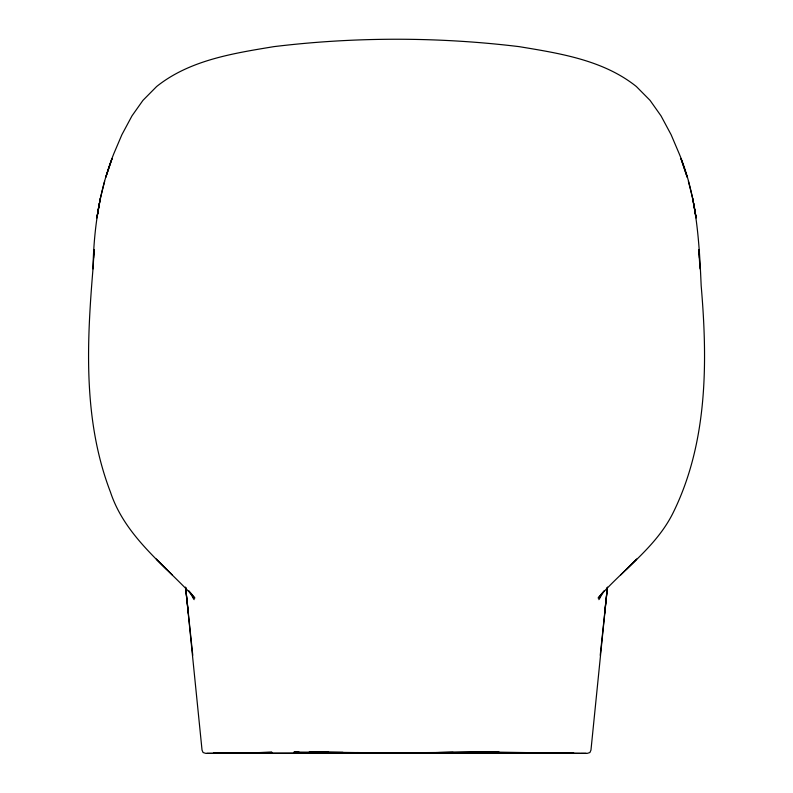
<?xml version="1.0" encoding="UTF-8"?>
<svg xmlns="http://www.w3.org/2000/svg" width="793" height="793" viewBox="0 0 793 793"><rect width="100%" height="100%" fill="white"/><g stroke="black" fill="none" stroke-linecap="round" stroke-linejoin="round"><path stroke-width="1.19" d="M194.126 599.657L188.942 590.815L194.85 598.061C164.409 564.685 125.116 536.673 110.405 491.947C83.116 420.756 86.774 343.448 92.989 268.896C93.743 229.653 99.184 190.211 113.855 153.594L121.884 134.711L131.975 115.887L142.958 100.354L156.647 86.516C189.715 60.07 233.053 53.409 273.625 46.678L274.11 46.609C355.214 36.785 437.786 36.785 518.89 46.609L519.375 46.678C559.947 53.409 603.285 60.07 636.353 86.516L650.042 100.354L661.025 115.887L671.116 134.711L679.145 153.594C696.601 195.435 699.238 241.003 701.171 285.698C707.733 362.312 707.752 443.247 672.692 513.636C655.395 547.904 622.683 569.642 598.15 598.061L604.058 590.815L598.874 599.657M92.989 268.896L94.198 249.716L93.604 258.121M604.534 613.703L607.408 587.197L590.963 750.119L589.903 752.537L587.326 753.35L205.674 753.35L203.097 752.537L202.037 750.119L185.592 587.197L192.768 655.266M600.232 655.266L607.438 587.345M104.617 181.3L100.354 198.191L96.905 217.758L99.184 203.751M96.905 217.758L100.354 198.191M599.349 598.556L600.301 596.336M620.661 574.984L636.66 559.095L626.044 569.622M249.24 752.904L219.056 753.35L271.999 752.379L246.217 752.805M271.999 752.379L213.069 753.35L236.393 752.963M409.862 752.924L483.839 752.081M438.479 752.537L453.1 752.319M424.324 752.745L368.676 752.745M224.905 753.261L212.494 753.35M436.319 752.547L499.065 752.081L479.289 752.091L481.539 752.091M213.069 753.35L389.313 752.884M405.292 752.755L493.94 752.081L546.863 752.924M206.923 753.35L211.89 753.34M216.558 753.33L221.951 753.33M299.06 752.081L293.935 752.081L342.963 752.339M356.681 752.547L388.094 752.944M394.29 752.953L573.944 753.35L549.331 752.963M581.11 753.34L586.077 753.35M328.5 752.18L324.634 752.17L383.138 752.924M580.506 753.35L568.095 753.261M561.622 753.261L573.944 753.35L543.76 752.904L553.326 753.122M166.956 569.622L156.34 559.095L172.339 574.984M192.699 596.336L193.651 598.556M693.816 203.751L696.095 217.758L692.646 198.191L688.383 181.3M696.095 217.758L692.646 198.191M185.562 587.345L188.466 613.703M699.396 258.121L698.802 249.716L700.011 268.896M112.061 158.531L105.865 177.027L112.061 158.531M313.711 752.091L309.161 752.081L326.587 752.17L313.711 752.091M687.135 177.027L680.939 158.531L687.135 177.027"/></g></svg>
